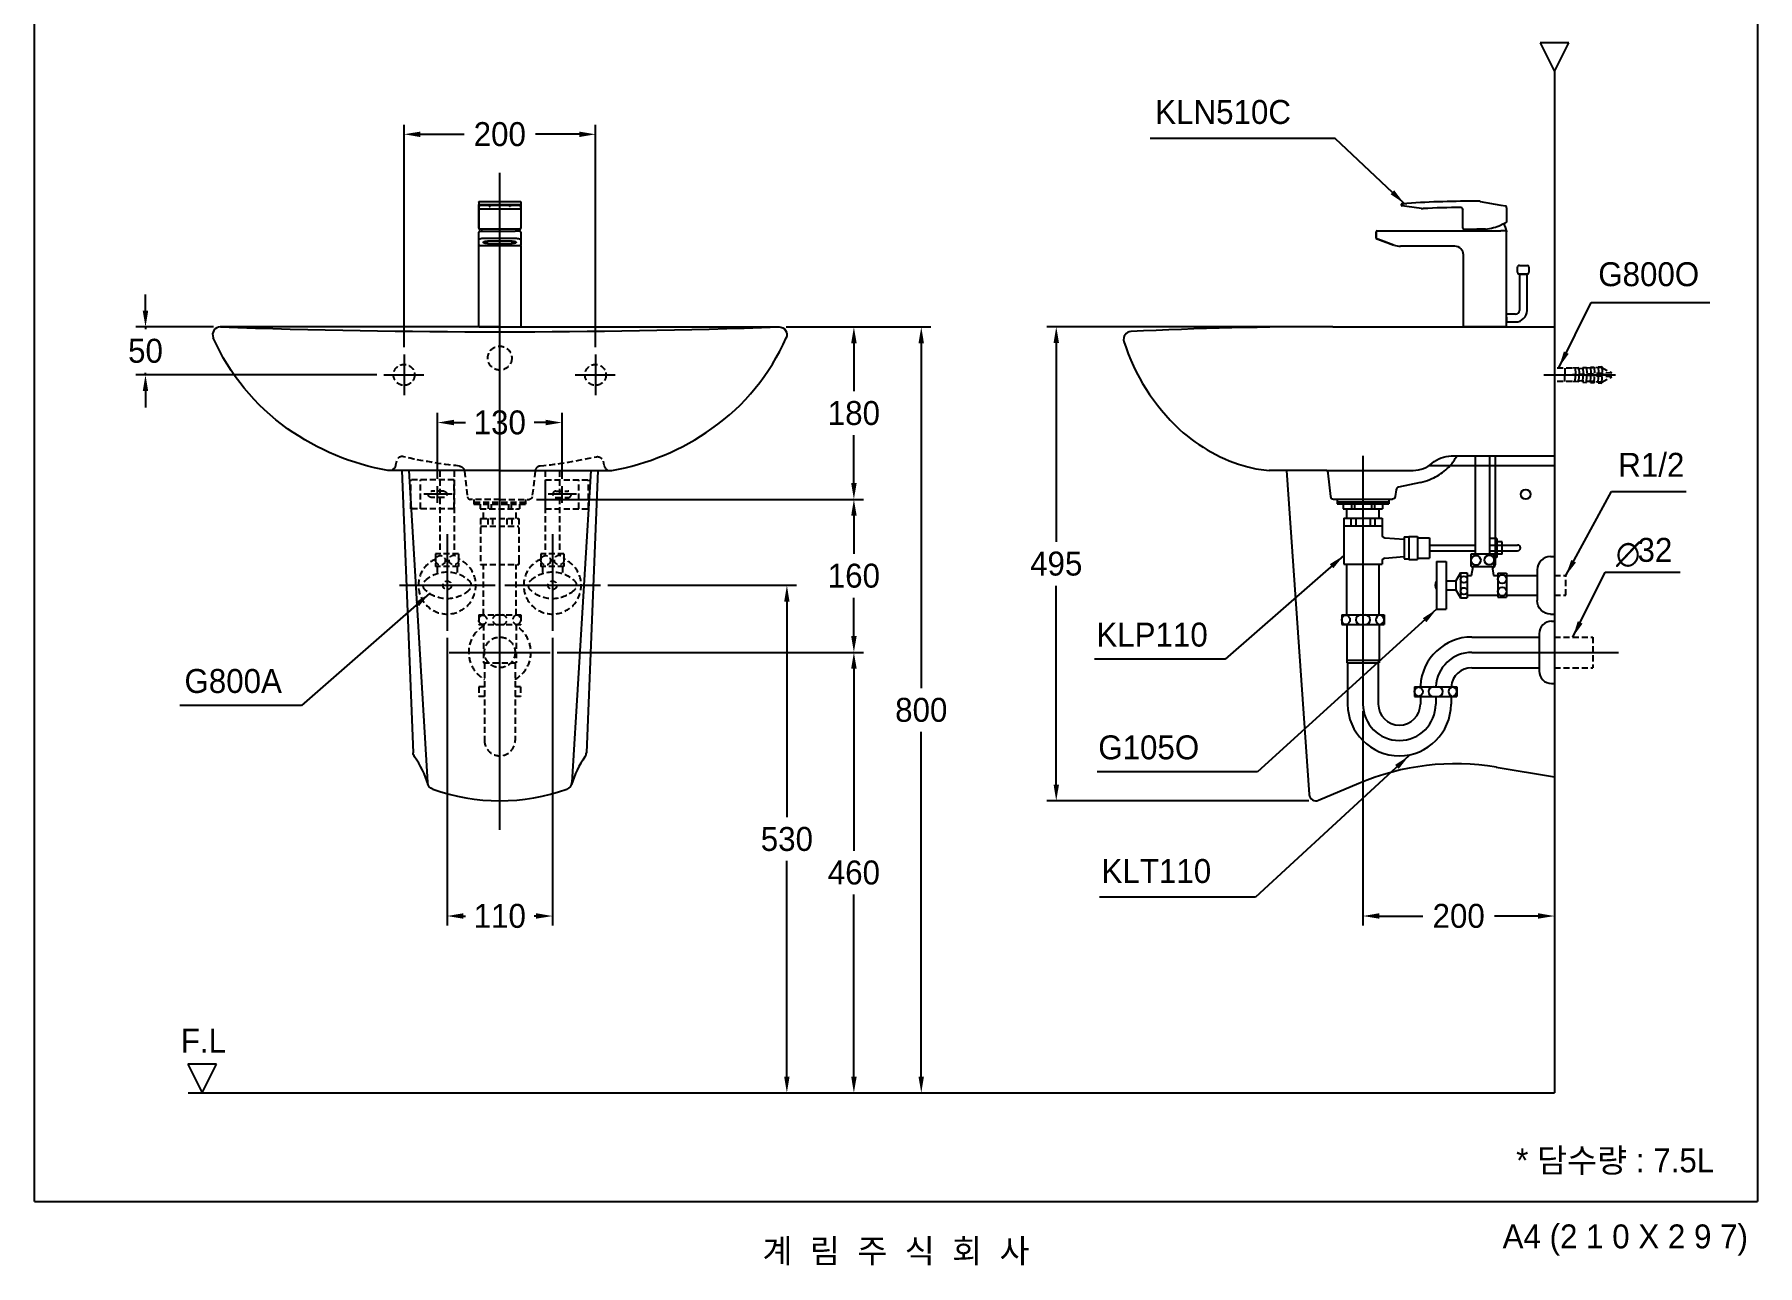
# Model space of a CAD drawing. Header units: millimetres. Extents: x 0 to 5738, y -67 to 2530.
# Drawn here: x 0 to 1800, y -67 to 1218 of the extents above; entities that cross this region are included whole.
import ezdxf
from ezdxf.enums import TextEntityAlignment as Align
from ezdxf.lldxf.tags import DXFTag

# ---------------------------------------------------------------- set-up
doc = ezdxf.new("R2010")
doc.units = ezdxf.units.MM
doc.linetypes.add('DASHED2', pattern=[9.525, 6.35, -3.175])
for name, color, linetype in [('TEXT', 7, 'Continuous'), ('내부선 및 부속', 4, 'Continuous'), ('도각라인', 7, 'Continuous'), ('외형선', 3, 'Continuous'), ('점선', 6, 'DASHED2'), ('중심선', 1, 'DASHED'), ('치수선', 7, 'Continuous')]:
    doc.layers.add(name, color=color, linetype=linetype)
doc.styles.add('____', font='')
doc.styles.add('타이틀', font='H2GTRM.TTF', dxfattribs={"height": 25})
doc.styles.get('____').set_extended_font_data('굴림')
tags = doc.linetypes.add('DASHDOT', pattern=[70, 31, -13, 13, -13]).pattern_tags.tags
tags[10:11] = [DXFTag(74, 4), DXFTag(75, 0), DXFTag(340, '0'), DXFTag(46, 0.0), DXFTag(50, 0.0), DXFTag(44, 0.0), DXFTag(45, 0.0)]
tags[8:9] = [DXFTag(74, 4), DXFTag(75, 0), DXFTag(340, '0'), DXFTag(46, 0.0), DXFTag(50, 0.0), DXFTag(44, 0.0), DXFTag(45, 0.0)]
tags[6:7] = [DXFTag(74, 4), DXFTag(75, 0), DXFTag(340, '0'), DXFTag(46, 0.0), DXFTag(50, 0.0), DXFTag(44, 0.0), DXFTag(45, 0.0)]
tags[4:5] = [DXFTag(74, 4), DXFTag(75, 0), DXFTag(340, '0'), DXFTag(46, 0.0), DXFTag(50, 0.0), DXFTag(44, 0.0), DXFTag(45, 0.0)]
tags = doc.linetypes.add('DASHED', pattern=[25.72, 12.86, -12.86]).pattern_tags.tags
tags[6:7] = [DXFTag(74, 4), DXFTag(75, 0), DXFTag(340, '0'), DXFTag(46, 0.0), DXFTag(50, 0.0), DXFTag(44, 0.0), DXFTag(45, 0.0)]
tags[4:5] = [DXFTag(74, 4), DXFTag(75, 0), DXFTag(340, '0'), DXFTag(46, 0.0), DXFTag(50, 0.0), DXFTag(44, 0.0), DXFTag(45, 0.0)]
doc.dimstyles.new('MSADIM', dxfattribs={"dimtxt": 33, "dimasz": 17, "dimexe": 10, "dimexo": 7.5, "dimgap": 10, "dimtad": 0, "dimtih": 1, "dimtoh": 1, "dimdec": 0, "dimzin": 1, "dimdsep": 46, "dimtxsty": '____', "dimcen": 11.25, "dimadec": 0, "dimazin": 0, "dimtfac": 1, "dimtdec": 0, "dimtix": 1, "dimtmove": 0, "dimatfit": 3, "dimfxl": 0, "dimtolj": 1, "dimtzin": 1, "dimarcsym": 0})

# ---------------------------------------------------------------- blocks, each defined once
blk = doc.blocks.new('*D71')
at = {"layer": '치수선', "color": 0, "linetype": 'Continuous', "lineweight": -2}
for p, q in [((386.1, 891.9), (386.1, 1124.2)), ((586.1, 891.9), (586.1, 1124.2)), ((403.1, 1114.2), (448.8, 1114.2)), ((569.1, 1114.2), (523.4, 1114.2))]:
    blk.add_line(p, q, dxfattribs=at)
at = {"layer": '치수선', "color": 0, "linetype": 'Continuous'}
for points in [[(403.1, 1117), (403.1, 1111.3), (386.1, 1114.2)], [(569.1, 1117), (569.1, 1111.3), (586.1, 1114.2)]]:
    blk.add_solid(points, dxfattribs=at)
at = {"layer": '치수선', "color": 0, "linetype": 'Continuous', "insert": (486.1, 1114.2), "char_height": 25, "attachment_point": 5, "style": '____'}
blk.add_mtext('\\A1;200', dxfattribs=at)
blk = doc.blocks.new('*D72')
at = {"layer": '치수선', "color": 0, "linetype": 'Continuous', "lineweight": -2}
for p, q in [((116, 930), (116, 947)), ((186.9, 913), (106, 913)), ((116, 913), (116, 910.8)), ((116, 863), (116, 865.2)), ((357.5, 863), (106, 863)), ((116, 846), (116, 829))]:
    blk.add_line(p, q, dxfattribs=at)
at = {"layer": '치수선', "color": 0, "linetype": 'Continuous'}
for points in [[(113.1, 930), (118.8, 930), (116, 913)], [(113.1, 846), (118.8, 846), (116, 863)]]:
    blk.add_solid(points, dxfattribs=at)
at = {"layer": '치수선', "color": 0, "linetype": 'Continuous', "insert": (116, 888), "char_height": 25, "attachment_point": 5, "style": '____'}
blk.add_mtext('\\A1;50', dxfattribs=at)
blk = doc.blocks.new('*D73')
at = {"layer": '치수선', "color": 0, "linetype": 'Continuous', "lineweight": -2}
for p, q in [((785.6, 913), (866, 913)), ((856, 896), (856, 845.9)), ((856, 750), (856, 800.2)), ((524.4, 733), (866, 733))]:
    blk.add_line(p, q, dxfattribs=at)
at = {"layer": '치수선', "color": 0, "linetype": 'Continuous'}
for points in [[(853.2, 896), (858.9, 896), (856, 913)], [(853.2, 750), (858.9, 750), (856, 733)]]:
    blk.add_solid(points, dxfattribs=at)
at = {"layer": '치수선', "color": 0, "linetype": 'Continuous', "insert": (856, 823), "char_height": 25, "attachment_point": 5, "style": '____'}
blk.add_mtext('\\A1;180', dxfattribs=at)
blk = doc.blocks.new('*D74')
at = {"layer": '치수선', "color": 0, "linetype": 'Continuous', "lineweight": -2}
for p, q in [((524.4, 733), (866, 733)), ((856, 716), (856, 676)), ((856, 590.3), (856, 630.3)), ((546.1, 573.3), (866, 573.3))]:
    blk.add_line(p, q, dxfattribs=at)
at = {"layer": '치수선', "color": 0, "linetype": 'Continuous'}
for points in [[(853.2, 716), (858.9, 716), (856, 733)], [(853.2, 590.3), (858.9, 590.3), (856, 573.3)]]:
    blk.add_solid(points, dxfattribs=at)
at = {"layer": '치수선', "color": 0, "linetype": 'Continuous', "insert": (856, 653.2), "char_height": 25, "attachment_point": 5, "style": '____'}
blk.add_mtext('\\A1;160', dxfattribs=at)
blk = doc.blocks.new('*D75')
at = {"layer": '치수선', "color": 0, "linetype": 'Continuous', "lineweight": -2}
for p, q in [((546.1, 573.3), (866, 573.3)), ((856, 556.3), (856, 366.1)), ((856, 130.3), (856, 320.4)), ((837.3, 113.3), (866, 113.3))]:
    blk.add_line(p, q, dxfattribs=at)
at = {"layer": '치수선', "color": 0, "linetype": 'Continuous'}
for points in [[(853.2, 556.3), (858.9, 556.3), (856, 573.3)], [(853.2, 130.3), (858.9, 130.3), (856, 113.3)]]:
    blk.add_solid(points, dxfattribs=at)
at = {"layer": '치수선', "color": 0, "linetype": 'Continuous', "insert": (856, 343.3), "char_height": 25, "attachment_point": 5, "style": '____'}
blk.add_mtext('\\A1;460', dxfattribs=at)
blk = doc.blocks.new('*D76')
at = {"layer": '치수선', "color": 0, "linetype": 'Continuous', "lineweight": -2}
for p, q in [((598.8, 643.3), (796, 643.3)), ((786, 626.3), (786, 401.1)), ((786, 130.3), (786, 355.5)), ((774.2, 113.3), (796, 113.3))]:
    blk.add_line(p, q, dxfattribs=at)
at = {"layer": '치수선', "color": 0, "linetype": 'Continuous'}
for points in [[(783.2, 626.3), (788.8, 626.3), (786, 643.3)], [(783.2, 130.3), (788.8, 130.3), (786, 113.3)]]:
    blk.add_solid(points, dxfattribs=at)
at = {"layer": '치수선', "color": 0, "linetype": 'Continuous', "insert": (786, 378.3), "char_height": 25, "attachment_point": 5, "style": '____'}
blk.add_mtext('\\A1;530', dxfattribs=at)
blk = doc.blocks.new('*D77')
at = {"layer": '치수선', "color": 0, "linetype": 'Continuous', "lineweight": -2}
for p, q in [((785.3, 913), (936.4, 913)), ((926.4, 896), (926.4, 536)), ((926.4, 130.3), (926.4, 490.3)), ((926.3, 113.3), (936.4, 113.3))]:
    blk.add_line(p, q, dxfattribs=at)
at = {"layer": '치수선', "color": 0, "linetype": 'Continuous'}
for points in [[(923.5, 896), (929.2, 896), (926.4, 913)], [(923.5, 130.3), (929.2, 130.3), (926.4, 113.3)]]:
    blk.add_solid(points, dxfattribs=at)
at = {"layer": '치수선', "color": 0, "linetype": 'Continuous', "insert": (926.4, 513.1), "char_height": 25, "attachment_point": 5, "style": '____'}
blk.add_mtext('\\A1;800', dxfattribs=at)
blk = doc.blocks.new('*D78')
at = {"layer": '치수선', "color": 0, "linetype": 'Continuous', "lineweight": -2}
for p, q in [((431.1, 588.4), (431.1, 288)), ((541.1, 588.4), (541.1, 288)), ((448.1, 298), (450.2, 298)), ((524.1, 298), (522, 298))]:
    blk.add_line(p, q, dxfattribs=at)
at = {"layer": '치수선', "color": 0, "linetype": 'Continuous'}
for points in [[(448.1, 300.9), (448.1, 295.2), (431.1, 298)], [(524.1, 300.9), (524.1, 295.2), (541.1, 298)]]:
    blk.add_solid(points, dxfattribs=at)
at = {"layer": '치수선', "color": 0, "linetype": 'Continuous', "insert": (486.1, 298), "char_height": 25, "attachment_point": 5, "style": '____'}
blk.add_mtext('\\A1;110', dxfattribs=at)
blk = doc.blocks.new('*D79')
at = {"layer": '치수선', "color": 0, "linetype": 'Continuous', "lineweight": -2}
for p, q in [((421.1, 754.3), (421.1, 823.2)), ((438.1, 813.2), (450.2, 813.2)), ((534.1, 813.2), (522, 813.2)), ((551.1, 754.3), (551.1, 823.2))]:
    blk.add_line(p, q, dxfattribs=at)
at = {"layer": '치수선', "color": 0, "linetype": 'Continuous'}
for points in [[(438.1, 816.1), (438.1, 810.4), (421.1, 813.2)], [(534.1, 816.1), (534.1, 810.4), (551.1, 813.2)]]:
    blk.add_solid(points, dxfattribs=at)
at = {"layer": '치수선', "color": 0, "linetype": 'Continuous', "insert": (486.1, 813.2), "char_height": 25, "attachment_point": 5, "style": '____'}
blk.add_mtext('\\A1;130', dxfattribs=at)
blk = doc.blocks.new('*D80')
at = {"layer": '치수선', "color": 0, "linetype": 'Continuous', "lineweight": -2}
for p, q in [((1348.9, 913.3), (1057.4, 913.3)), ((1067.4, 896.3), (1067.4, 688.6)), ((1067.4, 435.3), (1067.4, 642.9)), ((1331.1, 418.3), (1057.4, 418.3))]:
    blk.add_line(p, q, dxfattribs=at)
at = {"layer": '치수선', "color": 0, "linetype": 'Continuous'}
for points in [[(1064.6, 896.3), (1070.3, 896.3), (1067.4, 913.3)], [(1064.6, 435.3), (1070.3, 435.3), (1067.4, 418.3)]]:
    blk.add_solid(points, dxfattribs=at)
at = {"layer": '치수선', "color": 0, "linetype": 'Continuous', "insert": (1067.4, 665.8), "char_height": 25, "attachment_point": 5, "style": '____'}
blk.add_mtext('\\A1;495', dxfattribs=at)
blk = doc.blocks.new('*D81')
at = {"layer": '치수선', "color": 0, "linetype": 'Continuous', "lineweight": -2}
for p, q in [((1387.8, 511.8), (1387.8, 288)), ((1587.8, 306.2), (1587.8, 288)), ((1404.8, 298), (1450.5, 298)), ((1570.8, 298), (1525.1, 298))]:
    blk.add_line(p, q, dxfattribs=at)
at = {"layer": '치수선', "color": 0, "linetype": 'Continuous'}
for points in [[(1404.8, 300.9), (1404.8, 295.2), (1387.8, 298)], [(1570.8, 300.9), (1570.8, 295.2), (1587.8, 298)]]:
    blk.add_solid(points, dxfattribs=at)
at = {"layer": '치수선', "color": 0, "linetype": 'Continuous', "insert": (1487.8, 298), "char_height": 25, "attachment_point": 5, "style": '____'}
blk.add_mtext('\\A1;200', dxfattribs=at)

msp = doc.modelspace()

# ---------------------------------------------------------------- linework, layer by layer
at = {"layer": '내부선 및 부속', "linetype": 'Continuous'}
for p, q in [((465.1, 1044.1), (507.1, 1044.1)), ((1510.3, 1044.1), (1532, 1040.3)), ((464.1, 1043), (464.1, 1040.8)), ((464.1, 1043), (464.1, 1042.9)), ((464.1, 1042.9), (464.1, 1039.1)), ((464.1, 1039.5), (464.1, 1040.8)), ((464.1, 1037.5), (464.1, 1039.5)), ((464.1, 1039.1), (464.1, 1038.2)), ((464.1, 1016), (464.1, 1038.7)), ((464.1, 1038.7), (464.1, 1037.4)), ((464.1, 1037), (464.1, 1038.2)), ((464.1, 1037.4), (464.1, 1037.5)), ((464.1, 1037), (464.1, 1020.2)), ((465.1, 1036.5), (507.1, 1036.5)), ((502.1, 1040.4), (470.1, 1040.4)), ((470.1, 1040.4), (470.1, 1040.2)), ((470.1, 1040.2), (502.1, 1040.2)), ((476.1, 1039.8), (475.1, 1039.8)), ((475.1, 1039.8), (475.1, 1039.2)), ((475.1, 1039.2), (475.1, 1038.9)), ((475.1, 1038.9), (476.1, 1038.9)), ((476.1, 1038.9), (476.1, 1039.8)), ((476.1, 1039.2), (476.1, 1039.8)), ((476.1, 1038.9), (476.1, 1039.2)), ((496.1, 1039.8), (496.1, 1039.2)), ((497.1, 1039.8), (496.1, 1039.8)), ((496.1, 1039.2), (496.1, 1038.9)), ((496.1, 1039), (497.1, 1039)), ((497.1, 1038.9), (496.1, 1038.9)), ((497.1, 1039.2), (497.1, 1039.8)), ((497.1, 1039), (497.1, 1039.8)), ((497.1, 1038.9), (497.1, 1039.2)), ((497.1, 1039), (497.1, 1038.9)), ((502.1, 1040.2), (502.1, 1040.4)), ((507.1, 1036.4), (507.1, 1036.5)), ((508.1, 1043.1), (508.1, 1040.8)), ((508.1, 1040.8), (508.1, 1039.5)), ((508.1, 1039.5), (508.1, 1037.5)), ((508.1, 1038.7), (508.1, 1038.7)), ((508.1, 1038.7), (508.1, 1016)), ((508.1, 1037.4), (508.1, 1037.5)), ((1427.8, 1040.5), (1427.8, 1040.7)), ((1427.8, 1040.7), (1427.8, 1040.5)), ((1433.7, 1038.8), (1428.7, 1039.5)), ((1448.8, 1036.7), (1433.7, 1038.8)), ((1492.3, 1016.3), (1492.3, 1034.9)), ((1532, 1040.3), (1537, 1039.4)), ((1537.8, 1038.4), (1537.8, 1038.3)), ((1537.8, 1037.3), (1537.8, 1038.3)), ((1537.8, 1037.3), (1537.8, 1022.9)), ((464.1, 1020.2), (464.1, 1016)), ((464.1, 1003.9), (464.1, 1012)), ((464.1, 913), (464.1, 1012)), ((465.5, 1015), (465.1, 1015)), ((465.1, 1013), (470.1, 1013)), ((506.7, 1015), (465.5, 1015)), ((470.1, 1013), (502.1, 1013)), ((507.1, 1013), (502.1, 1013)), ((507.1, 1015), (506.7, 1015)), ((508.1, 1012), (508.1, 1003.9)), ((1401.5, 1006), (1401.5, 1012.3)), ((1401.5, 1012.3), (1401.5, 1006)), ((1402.5, 1013.3), (1407.5, 1013.3)), ((1407.5, 1013.3), (1531.8, 1013.3)), ((1493.3, 1015.3), (1506.8, 1015.3)), ((1493.8, 1015.3), (1498.2, 1015.3)), ((1508.8, 1015.3), (1506.8, 1015.3)), ((1515.8, 1015.3), (1508.8, 1015.3)), ((1536.8, 1013.3), (1531.8, 1013.3)), ((1536.8, 1013.3), (1537.8, 1013.3)), ((1537.8, 1013.3), (1537.8, 1012.3)), ((1537.8, 913.3), (1537.8, 1012.3)), ((464.1, 999.2), (464.1, 1003.9)), ((464.1, 998), (464.1, 999.2)), ((464.1, 913), (464.1, 998)), ((465.1, 998.2), (507.1, 998.2)), ((470.1, 1005.7), (502.1, 1005.7)), ((499.1, 1002.7), (473.1, 1002.7)), ((473.1, 1000), (473.1, 1002.7)), ((473.1, 1000), (499.1, 1000)), ((499.1, 1000), (499.1, 1002.7)), ((508.1, 1003.9), (508.1, 999.2)), ((508.1, 998), (508.1, 999.2)), ((508.1, 998), (508.1, 998)), ((508.1, 998), (508.1, 913)), ((1407.2, 1003.2), (1402.2, 1005)), ((1402.2, 1005), (1407.2, 1003.2)), ((1407.2, 1003.2), (1420.2, 998.5)), ((1420.2, 998.5), (1407.2, 1003.2)), ((1407.8, 1003), (1415.4, 1000.2)), ((1415.4, 1000.2), (1407.8, 1003)), ((1483.8, 997.3), (1427.1, 997.3)), ((1492.8, 913.3), (1492.8, 988.3)), ((1549.2, 970.2), (1549.2, 975.3)), ((1551.2, 977.3), (1559.3, 977.3)), ((1561.2, 975.4), (1561.2, 970.2)), ((1555.2, 968.3), (1551.1, 968.3)), ((1551.2, 968.3), (1551.2, 930.3)), ((1551.2, 968.3), (1559.2, 968.3)), ((1557.6, 968.3), (1552.9, 968.3)), ((1559.2, 968.3), (1555.2, 968.3)), ((1559.3, 968.3), (1555.2, 968.3)), ((1559.2, 930.3), (1559.2, 968.3)), ((1537.8, 945.3), (1537.8, 950.3)), ((1537.8, 923.3), (1537.8, 945.3)), ((1547.2, 926.3), (1537.8, 926.3)), ((1537.8, 923.3), (1537.8, 918.3)), ((1537.8, 918.3), (1547.2, 918.3)), ((464.6, 913), (507.6, 913)), ((1537.8, 913.3), (1492.8, 913.3)), ((1527.2, 913.3), (1530.2, 913.3)), ((1527.2, 913.3), (1533.2, 913.3)), ((1505.3, 768.3), (1505.3, 778.3)), ((1520.3, 768.3), (1520.3, 778.3)), ((1525.8, 778.3), (1525.8, 768.3)), ((391.1, 763), (410.7, 437.4)), ((581.1, 763), (561.4, 437.4)), ((1351.1, 760.3), (1354, 735.9)), ((1505.3, 676), (1505.3, 768.3)), ((1520.3, 676), (1520.3, 768.3)), ((1525.8, 768.3), (1525.8, 667.3)), ((1422.4, 743.1), (1421.6, 735.9)), ((1447.8, 750.6), (1424.8, 745.7)), ((1357, 733.3), (1418.6, 733.3)), ((1360.8, 733.3), (1360.8, 728.3)), ((1360.8, 730.3), (1414.8, 730.3)), ((1360.8, 728.3), (1414.8, 728.3)), ((1367.3, 728.3), (1367.3, 723.3)), ((1367.3, 723.3), (1408.3, 723.3)), ((1370.8, 713.3), (1370.8, 723.3)), ((1375.8, 728.3), (1375.8, 723.3)), ((1378.8, 728.3), (1378.8, 723.3)), ((1396.8, 728.3), (1396.8, 723.3)), ((1399.8, 728.3), (1399.8, 723.3)), ((1404.8, 713.3), (1404.8, 723.3)), ((1408.3, 728.3), (1408.3, 723.3)), ((1414.8, 733.3), (1414.8, 728.3)), ((1367.8, 713.3), (1367.8, 665.3)), ((1367.8, 713.3), (1407.8, 713.3)), ((1367.8, 705.3), (1407.8, 705.3)), ((1370.8, 705.3), (1404.8, 705.3)), ((1375.3, 713.3), (1375.3, 705.3)), ((1380.3, 713.3), (1380.3, 705.3)), ((1395.3, 713.3), (1395.3, 705.3)), ((1400.3, 713.3), (1400.3, 705.3)), ((1407.8, 713.3), (1407.8, 696)), ((1410.5, 693), (1430.8, 691.3)), ((1430.8, 693.8), (1430.8, 670.8)), ((1430.8, 693.8), (1435.8, 693.8)), ((1435.8, 694.3), (1435.8, 670.3)), ((1435.8, 694.3), (1444.8, 694.3)), ((1444.8, 694.3), (1444.8, 670.3)), ((1444.8, 693), (1457.3, 693)), ((1457.3, 693), (1457.3, 671.5)), ((1457.3, 685.3), (1505.3, 685.3)), ((1527.8, 692.3), (1520.3, 692.3)), ((1520.3, 685.3), (1549.3, 685.3)), ((1527.8, 692.3), (1527.8, 672.3)), ((1533.3, 688.8), (1527.8, 688.8)), ((1533.3, 675.8), (1533.3, 688.8)), ((1407.8, 668.5), (1407.8, 665.3)), ((1410.5, 671.5), (1430.8, 673.3)), ((1430.8, 670.8), (1435.8, 670.8)), ((1435.8, 670.3), (1444.8, 670.3)), ((1444.8, 671.5), (1457.3, 671.5)), ((1457.3, 679.3), (1505.3, 679.3)), ((1464.8, 668.3), (1464.8, 618.3)), ((1464.8, 668.3), (1474.8, 668.3)), ((1474.8, 668.3), (1474.8, 618.3)), ((1500.8, 676), (1524.8, 676)), ((1500.8, 663), (1500.8, 676)), ((1520.3, 679.3), (1549.3, 679.3)), ((1524.8, 663), (1524.8, 676)), ((1527.8, 672.3), (1524.8, 672.3)), ((1525.8, 672.3), (1525.8, 664.6)), ((1533.3, 675.8), (1527.8, 675.8)), ((1583.8, 673.3), (1587.8, 673.3)), ((1367.8, 665.3), (1407.8, 665.3)), ((1370.8, 612.3), (1370.8, 665.3)), ((1404.8, 612.3), (1404.8, 665.3)), ((1474.8, 648), (1484.8, 648)), ((1489.8, 656.3), (1484.8, 648)), ((1484.8, 648), (1484.8, 638.5)), ((1489.8, 656.3), (1496.8, 656.3)), ((1489.8, 656.3), (1489.8, 630.3)), ((1496.8, 656.3), (1496.8, 630.3)), ((1496.8, 653.5), (1501.3, 653.5)), ((1500.8, 663), (1524.8, 663)), ((1501.3, 653.5), (1502.8, 663)), ((1522.8, 663), (1524.3, 653.5)), ((1524.3, 653.5), (1528.8, 653.5)), ((1528.8, 655.8), (1528.8, 630.8)), ((1528.8, 655.8), (1537.8, 655.8)), ((1537.8, 655.8), (1537.8, 630.8)), ((1537.8, 653.5), (1569.8, 653.5)), ((1569.8, 659.3), (1569.8, 627.3)), ((1474.8, 638.5), (1484.8, 638.5)), ((1484.8, 638.5), (1489.8, 630.3)), ((1489.8, 630.3), (1496.8, 630.3)), ((1496.8, 633), (1528.8, 633)), ((1528.8, 630.8), (1537.8, 630.8)), ((1537.8, 633), (1569.8, 633)), ((1365.8, 612.3), (1409.8, 612.3)), ((1365.8, 612.3), (1365.8, 602.3)), ((1409.8, 612.3), (1409.8, 602.3)), ((1464.8, 618.3), (1474.8, 618.3)), ((1583.8, 613.3), (1587.8, 613.3)), ((1365.8, 602.3), (1409.8, 602.3)), ((1370.8, 602.3), (1370.8, 562.3)), ((1404.8, 602.3), (1404.8, 562.3)), ((1584.8, 605.8), (1587.8, 605.8)), ((1501.7, 589.3), (1571.8, 589.3)), ((1571.8, 592.8), (1571.8, 557.3)), ((1370.8, 565.3), (1404.8, 565.3)), ((1370.8, 562.3), (1404.8, 562.3)), ((1371.8, 562.3), (1371.8, 519.3)), ((1403.8, 562.3), (1403.8, 519.3)), ((1501.7, 557.3), (1571.8, 557.3)), ((1571.8, 557.3), (1571.8, 553.8)), ((1584.8, 540.8), (1587.8, 540.8)), ((1441.8, 537.3), (1485.8, 537.3)), ((1441.8, 537.3), (1441.8, 527.3)), ((1441.8, 527.3), (1485.8, 527.3)), ((1447.8, 537.3), (1447.8, 538.4)), ((1447.8, 527.3), (1447.8, 519.3)), ((1479.8, 527.3), (1479.8, 519.3)), ((1485.8, 537.3), (1485.8, 527.3))]:
    msp.add_line(p, q, dxfattribs=at)
at = {"layer": '내부선 및 부속', "linetype": 'Continuous', "flags": 128}
for points in [[(1350.1, 763.3, -0.100224), (1351.1, 760.3)], [(1421.6, 735.9, -0.380667), (1418.6, 733.3)], [(1370, 602.3, -0.859727), (1370, 612.2)], [(1370, 612.2, -0.859727), (1370, 602.3)], [(1583.8, 613.3, -0.414214), (1569.8, 627.3)], [(1446, 527.3, -0.859727), (1446, 537.2)], [(1446, 537.2, -0.859727), (1446, 527.3)]]:
    msp.add_lwpolyline(points, format="xyb", dxfattribs=at)
at = {"layer": '내부선 및 부속', "linetype": 'Continuous'}
for centre, radius in [((1505.8, 669.4), 5), ((1519.8, 669.7), 5), ((1493.3, 649.3), 3.5), ((1533.3, 649.8), 4.5), ((1493.3, 637.3), 3.5), ((1533.3, 636.8), 4.5)]:
    msp.add_circle(centre, radius, dxfattribs=at)
for centre, radius, start, end in [((1501.5, 44.3), 1000, 89.5936, 93.8863), ((1508.5, 1034.3), 10, 80, 89.5936), ((507.1, 1037.4), 1, 270, 0), ((1428.8, 1040.5), 1, 202.1993, 262.1993), ((1428.8, 1040.5), 1, 202.1993, 262.1993), ((1428.8, 1040.5), 1, 202.1993, 262.1993), ((1428.8, 1040.5), 1, 202.1993, 262.1993), ((1450.1, 1046.6), 10, 262.1993, 272.9349), ((1501.5, 44.3), 993.6, 90.6538, 92.9349), ((1489, 1034.7), 3.34, 2.007, 69.3544), ((465.1, 1016), 1, 180, 270), ((465.1, 1012), 1, 90, 180), ((465.1, 1012), 1, 90, 180), ((493.8, 1008), 27.6, 165.1842, 169.4357), ((479.4, 1008), 27.6, 10.5643, 14.8158), ((507.1, 1016), 1, 270, 0), ((507.1, 1012), 1, 0, 90), ((1402.5, 1012.3), 1, 90, 180), ((1402.5, 1012.3), 1, 90, 180), ((1493.3, 1016.3), 1, 180, 270), ((1525, 1008.2), 27.6, 165.1842, 169.4357), ((1510.2, 1070.8), 55.8, 275.72, 293.156), ((1510.6, 1008.2), 27.6, 10.5643, 27.3016), ((1427.1, 1017.3), 20, 250, 270), ((1427.1, 1017.3), 20, 250, 270), ((1483.8, 988.3), 9, 0, 90), ((1551.2, 975.3), 2, 90, 180), ((1559.3, 975.4), 1.92, 0, 90), ((1551.1, 970.2), 1.92, 180, 270), ((1559.3, 970.2), 1.92, 270, 0), ((1547.2, 930.3), 4, 270, 0), ((1547.2, 930.3), 12, 270, 0), ((1441.5, 801.5), 50, 318.3866, 332.348), ((1435.3, 809.3), 59.9, 292.066, 308.5601), ((1441.5, 801.5), 50, 308.5601, 318.3866), ((1425.4, 742.8), 3, 102.0519, 173.3578), ((1435.3, 809.3), 59.9, 282.0519, 292.066), ((1357, 736.3), 3, 186.8405, 270.0029), ((1410.8, 696), 3, 180, 265.0303), ((1549.3, 682.3), 3, 270, 90), ((1410.8, 668.5), 3, 94.9697, 180), ((1583.8, 659.3), 14, 90, 180), ((1522.8, 664.6), 3, 274.3938, 0), ((1471.2, 643.3), 7.84, 144.9654, 215.0346), ((1385.3, 607.3), 5, 90, 270), ((1390.3, 607.3), 5, 270, 90), ((1406.3, 607.3), 5, 98.6269, 261.3731), ((1404.8, 607.3), 5, 278.6269, 81.3731), ((1584.8, 592.8), 13, 90, 180), ((1501.7, 535.3), 54, 90, 176.6714), ((1501.7, 535.3), 22, 90, 174.7841), ((1584.8, 553.8), 13, 180, 270), ((1461.3, 532.3), 5, 90, 270), ((1466.3, 532.3), 5, 270, 90), ((1482.3, 532.3), 5, 98.6269, 261.3731), ((1480.8, 532.3), 5, 278.6269, 81.3731), ((1425.8, 519.3), 54, 180, 0), ((1425.8, 519.3), 22, 180, 0)]:
    msp.add_arc(centre, radius, start, end, dxfattribs=at)
for points, knots in [([(464.1, 1043.2), (464.1, 1043.2), (464.1, 1043.3), (464.2, 1043.5), (464.3, 1043.7), (464.5, 1043.9), (464.8, 1044), (465, 1044.1), (465.1, 1044.1)], [0, 0, 0, 0, 0.097046, 0.215477, 0.366984, 0.6013, 0.806128, 1, 1, 1, 1]), ([(507.1, 1044.1), (507.1, 1044.1), (507.2, 1044.1), (507.4, 1044), (507.7, 1043.9), (507.9, 1043.7), (508, 1043.6), (508, 1043.4), (508.1, 1043.3), (508.1, 1043.2), (508.1, 1043.1), (508.1, 1043.1)], [0, 0, 0, 0, 0.020818, 0.239105, 0.419032, 0.574027, 0.708164, 0.821662, 0.913084, 0.980269, 1, 1, 1, 1]), ([(470.1, 1040.4), (469.7, 1040.4), (469, 1040.4), (468.1, 1040.4), (467.5, 1040.4), (466.9, 1040.5), (466.2, 1040.5), (465.5, 1040.5), (465.1, 1040.6), (464.9, 1040.6), (464.8, 1040.6), (464.5, 1040.6), (464.2, 1040.7), (464.1, 1040.7), (464.1, 1040.8)], [0, 0, 0, 0, 0.142857, 0.214286, 0.285714, 0.357143, 0.428571, 0.571429, 0.642857, 0.678571, 0.696429, 0.714286, 0.857143, 1, 1, 1, 1]), ([(464.1, 1039.5), (464.1, 1039.6), (464.5, 1039.8), (466.2, 1040.1), (468.3, 1040.2), (469.6, 1040.2), (470.1, 1040.2)], [0, 0, 0, 0, 0.285714, 0.571429, 0.857143, 1, 1, 1, 1]), ([(508, 1040.7), (508, 1040.7), (507.9, 1040.7), (507.6, 1040.6), (506.8, 1040.5), (506, 1040.5), (505.3, 1040.5), (504.5, 1040.4), (503.5, 1040.4), (502.5, 1040.4), (502.1, 1040.4)], [0, 0, 0, 0, 0.022938, 0.185782, 0.348626, 0.511469, 0.592891, 0.674313, 0.837156, 1, 1, 1, 1]), ([(502.1, 1040.2), (503, 1040.2), (504.8, 1040.2), (506.9, 1040), (507.8, 1039.8), (508, 1039.7), (508, 1039.7)], [0, 0, 0, 0, 0.32589, 0.651781, 0.977671, 1, 1, 1, 1]), ([(1428.7, 1041.7), (1428.6, 1041.6), (1428.4, 1041.6), (1428.1, 1041.4), (1428, 1041.2), (1427.8, 1041), (1427.8, 1040.8), (1427.8, 1040.7)], [0, 0, 0, 0, 0.285714, 0.428571, 0.571429, 0.785714, 1, 1, 1, 1]), ([(1428.7, 1041.7), (1428.7, 1041.7), (1428.8, 1041.7), (1429.1, 1041.7), (1429.5, 1041.7), (1429.9, 1041.7), (1430.6, 1041.8), (1431.5, 1041.9), (1432.6, 1041.9), (1433.4, 1042), (1433.7, 1042)], [0, 0, 0, 0, 0.142857, 0.285714, 0.357143, 0.428571, 0.571429, 0.714286, 0.857143, 1, 1, 1, 1]), ([(1537.2, 1021.9), (1537.2, 1021.9), (1537.1, 1021.9), (1536.8, 1021.7), (1536.4, 1021.5), (1536.1, 1021.4), (1535.7, 1021.2), (1535.3, 1020.9), (1534.9, 1020.7), (1534.2, 1020.4), (1533.5, 1020.1), (1533, 1019.8), (1532.7, 1019.7), (1532.6, 1019.7)], [0, 0, 0, 0, 0.022972, 0.19686, 0.283804, 0.370748, 0.457692, 0.5229, 0.63158, 0.718524, 0.892412, 0.935884, 1, 1, 1, 1]), ([(1536.8, 1021.7), (1536.8, 1021.7), (1536.8, 1021.7), (1536.7, 1021.7), (1536.7, 1021.7), (1536.6, 1021.6), (1536.6, 1021.6), (1536.5, 1021.6), (1536.4, 1021.5), (1536.3, 1021.5), (1536.3, 1021.5), (1536.3, 1021.4), (1536.2, 1021.4), (1536.1, 1021.4), (1536.1, 1021.4), (1536, 1021.3), (1535.9, 1021.3), (1535.8, 1021.2), (1535.7, 1021.1), (1535.5, 1021.1), (1535.4, 1021), (1535.3, 1020.9), (1535.2, 1020.9), (1535.2, 1020.9), (1535.2, 1020.9), (1535.2, 1020.9)], [0, 0, 0, 0, 0.147203, 0.147203, 0.295653, 0.295653, 0.37051, 0.37051, 0.483564, 0.483564, 0.521467, 0.521467, 0.597561, 0.597561, 0.635788, 0.635788, 0.751471, 0.751471, 0.829397, 0.829397, 0.947331, 0.947331, 0.986892, 0.986892, 1, 1, 1, 1]), ([(1537.7, 1022.8), (1537.7, 1022.7), (1537.6, 1022.5), (1537.5, 1022.3), (1537.4, 1022.1), (1537.2, 1022), (1537.2, 1021.9)], [0, 0, 0, 0, 0.250001, 0.499999, 0.749998, 1, 1, 1, 1]), ([(1537.7, 1022.8), (1537.7, 1022.8), (1537.8, 1022.8), (1537.8, 1022.9), (1537.8, 1022.9)], [0, 0, 0, 0, 0.15708, 1, 1, 1, 1]), ([(464.1, 1003.9), (464.1, 1004.2), (464.5, 1004.7), (466.2, 1005.4), (468.3, 1005.7), (469.6, 1005.7), (470.1, 1005.7)], [0, 0, 0, 0, 0.285714, 0.571429, 0.857143, 1, 1, 1, 1]), ([(464.1, 998), (464.1, 998), (464.1, 998), (464.1, 997.9), (464.1, 997.8), (464.1, 997.7)], [0, 0, 0, 0, 0.003909, 0.003909, 1, 1, 1, 1]), ([(502.1, 1005.7), (503, 1005.7), (504.8, 1005.6), (506.9, 1005.1), (507.8, 1004.6), (508, 1004.3), (508, 1004.3)], [0, 0, 0, 0, 0.326484, 0.652968, 0.979452, 1, 1, 1, 1]), ([(508.1, 997.8), (508.1, 997.8), (508.1, 997.8), (508.1, 997.8), (508.1, 997.8)], [0, 0, 0, 0, 0.705199, 1, 1, 1, 1]), ([(1401.5, 1006), (1401.5, 1005.9), (1401.6, 1005.7), (1401.7, 1005.5), (1401.8, 1005.3), (1401.9, 1005.2), (1402.1, 1005.1), (1402.2, 1005)], [0, 0, 0, 0, 0.214286, 0.428571, 0.571429, 0.714286, 1, 1, 1, 1])]:
    msp.add_open_spline(points, degree=3, knots=knots, dxfattribs=at)
for points in [[(465.1, 1036.5), (464.1, 1036.5), (464.1, 1037.5)], [(508.1, 1037.5), (508.1, 1036.5), (507.1, 1036.5)], [(465.1, 998.2), (464.1, 998.2), (464.1, 999.2)], [(508.1, 999.2), (508.1, 998.2), (507.1, 998.2)]]:
    msp.add_rational_spline(points, [1, 0.707106769085, 1], degree=2, dxfattribs=at)
for points, degree in [([(507.7, 1036.6), (507.7, 1036.5), (507.6, 1036.4), (507.6, 1036.3)], 3), ([(507.6, 1036.5), (507.6, 1036.5), (507.6, 1036.4), (507.6, 1036.3)], 3), ([(508.1, 1041), (508.1, 1040.8), (508, 1040.7)], 2), ([(508.1, 1040.8), (508.1, 1040.7), (508.1, 1040.7), (508, 1040.7)], 3), ([(508, 1039.7), (508, 1039.5), (508.1, 1039.3)], 2), ([(508, 1039.7), (508.1, 1039.6), (508.1, 1039.6), (508.1, 1039.5)], 3), ([(508.1, 1041), (508.1, 1040.9), (508.1, 1040.8), (508.1, 1040.8)], 3), ([(508.1, 1039.5), (508.1, 1039.5), (508.1, 1039.4), (508.1, 1039.3)], 3), ([(1428.7, 1041.7), (1428.2, 1041.6), (1427.8, 1041.2), (1427.8, 1040.7)], 3), ([(1427.8, 1040.5), (1427.8, 1040), (1428.2, 1039.5), (1428.7, 1039.5)], 3), ([(1428.4, 1041.6), (1428.5, 1041.6), (1428.5, 1041.6), (1428.6, 1041.6)], 3), ([(1428.8, 1041.7), (1428.8, 1041.7), (1428.9, 1041.7), (1428.9, 1041.7)], 3), ([(1532, 1040.3), (1532, 1040.3), (1532, 1040.3), (1532, 1040.3)], 3), ([(1537.8, 1038.4), (1537.8, 1038.9), (1537.4, 1039.3), (1537, 1039.4)], 3), ([(1532.7, 1019.7), (1532.4, 1019.6), (1532.2, 1019.5)], 2), ([(1532.2, 1019.5), (1532.2, 1019.5), (1532.2, 1019.5), (1532.2, 1019.5)], 3), ([(508, 1004.3), (508.1, 1004.1), (508.1, 1004), (508.1, 1003.9)], 3), ([(508, 1004.3), (508, 1004), (508.1, 1003.7)], 2), ([(508.1, 1003.9), (508.1, 1003.8), (508.1, 1003.8), (508.1, 1003.7)], 3), ([(1401.5, 1006), (1401.5, 1005.6), (1401.8, 1005.2), (1402.2, 1005)], 3)]:
    msp.add_open_spline(points, degree=degree, dxfattribs=at)
for points in [[(473.1, 1000), (469.1, 1000), (469.1, 1001.4), (469.1, 1002.7), (473.1, 1002.7)], [(499.1, 1002.7), (503.1, 1002.7), (503.1, 1001.4), (503.1, 1000), (499.1, 1000)]]:
    msp.add_rational_spline(points, [1, 0.707106769085, 1, 0.707106769085, 1], degree=2, knots=[0, 0, 0, 0.5, 0.5, 1, 1, 1], dxfattribs=at)
at = {"layer": '도각라인', "color": 7}
for p, q in [((0, 0), (0, 2530)), ((1800, 2530), (1800, 0)), ((0, 0), (1800, 0))]:
    msp.add_line(p, q, dxfattribs=at)
at = {"layer": '외형선', "linetype": 'Continuous'}
for p, q in [((1602.8, 1209.7), (1572.8, 1209.7)), ((1572.8, 1209.7), (1587.8, 1179.7)), ((1587.8, 1179.7), (1602.8, 1209.7)), ((1587.8, 1179.7), (1587.8, 113.3)), ((486.1, 913), (194.1, 913)), ((486.1, 913), (778.1, 913)), ((1356.4, 913.3), (1587.8, 913.3)), ((1480.1, 778.3), (1485.8, 778.3)), ((1485.8, 778.3), (1587.8, 778.3)), ((486.1, 763), (370.4, 763)), ((383.8, 763), (395.6, 468.5)), ((486.1, 763), (601.7, 763)), ((588.4, 763), (576.6, 468.5)), ((1350.1, 763.3), (1289.7, 763.3)), ((1308.1, 763.3), (1331.6, 424.8)), ((1350.1, 763.3), (1440.4, 763.3)), ((1456.9, 768.3), (1587.8, 768.3)), ((1587.8, 768.3), (1587.8, 443.3)), ((1527.1, 453.4), (1587.8, 443.3)), ((1341.3, 418.8), (1383.5, 436.6)), ((190.1, 143.3), (160.1, 143.3)), ((160.1, 143.3), (175.1, 113.3)), ((175.1, 113.3), (190.1, 143.3)), ((160.6, 113.3), (1587.8, 113.3)), ((1297.8, 113.3), (1457.8, 113.3))]:
    msp.add_line(p, q, dxfattribs=at)
at = {"layer": '외형선', "linetype": 'Continuous', "flags": 128}
for points in [[(264.5, 806.8, -0.135827), (186.8, 901.8)], [(777.8, 913, -0.553026), (785.4, 901.8)], [(369.2, 763.1, -0.110476), (264.5, 806.8)], [(1460.2, 770.8, -0.182676), (1480.1, 778.3)], [(370.4, 763, -0.043793), (369.2, 763.1)], [(397.1, 464.2, -0.144708), (395.6, 468.5)], [(416.1, 430.3, -0.301283), (410.7, 437.4)]]:
    msp.add_lwpolyline(points, format="xyb", dxfattribs=at)
msp.add_lwpolyline([(186.8, 901.8), (186.8, 901.8)], dxfattribs=at)
at = {"layer": '외형선', "linetype": 'Continuous'}
msp.add_circle((1557.8, 738.3), 5, dxfattribs=at)
for centre, radius, start, end in [((194.1, 905), 8, 88.038, 203.813), ((486.1, 9428.9), 8520.9, 268.03801, 271.96199), ((575, 994.7), 230, 305.2471, 336.187), ((792.7, 898.6), 8, 156.1870032492771, 156.1870103723737), ((1145.8, 900.3), 8, 92.7195, 197.3388), ((1356.4, -3534.2), 4447.5, 90, 92.7195), ((1338.6, 960.5), 210, 197.3388, 227.3403), ((557.7, 1019.2), 260, 280.0301, 305.2471), ((1311.5, 931.1), 170, 227.3403, 255.0259), ((601.7, 770), 7, 270, 280.0301), ((1296, 873.1), 110, 255.0259, 266.7397), ((1440.4, 793.3), 30, 270, 311.4096), ((568.6, 468.8), 8, 324.772, 357.7079), ((315.4, 406.5), 100, 16.8465, 35.228), ((656.8, 406.5), 100, 144.772, 163.1535), ((1484.4, 196.9), 260, 80.5367, 112.8258), ((553.5, 437.8), 8, 289.4806, 356.1707), ((486.1, 628.3), 210, 250.5194, 289.4806), ((1338.6, 425.3), 7, 183.9697, 292.8258)]:
    msp.add_arc(centre, radius, start, end, dxfattribs=at)
at = {"layer": '점선'}
for p, q in [((1606.4, 870), (1587.8, 870)), ((1598.8, 870), (1598.8, 863)), ((1613.4, 870.4), (1606.4, 870)), ((1647.7, 865.2), (1606.6, 863)), ((1609.4, 870.2), (1609.8, 863.2)), ((1637.4, 870.7), (1609.5, 869.2)), ((1613.4, 870.4), (1613.8, 863.4)), ((1617.4, 870.6), (1621.4, 870.8)), ((1617.4, 870.6), (1617.8, 863.6)), ((1621.4, 870.8), (1621.8, 863.8)), ((1625.4, 871), (1629.4, 871.2)), ((1625.4, 871), (1625.8, 864)), ((1629.4, 871.2), (1629.8, 864.2)), ((1633.4, 871.4), (1637.4, 871.7)), ((1633.4, 871.4), (1633.8, 864.5)), ((1640.8, 863), (1635.7, 864.6)), ((1637.4, 871.7), (1637.7, 864.7)), ((1637.4, 870.7), (1647.7, 865.2)), ((1606.4, 856), (1587.8, 856)), ((1598.8, 856), (1598.8, 863)), ((1613.4, 855.7), (1606.4, 856)), ((1647.7, 860.9), (1606.6, 863)), ((1609.4, 855.9), (1609.8, 862.9)), ((1637.4, 855.4), (1609.5, 856.9)), ((1613.4, 855.7), (1613.8, 862.7)), ((1617.4, 855.5), (1617.8, 862.4)), ((1617.4, 855.5), (1621.4, 855.2)), ((1621.4, 855.2), (1621.8, 862.2)), ((1625.4, 855), (1625.8, 862)), ((1625.4, 855), (1629.4, 854.8)), ((1629.4, 854.8), (1629.8, 861.8)), ((1633.4, 854.6), (1633.8, 861.6)), ((1633.4, 854.6), (1637.4, 854.4)), ((1640.8, 863), (1635.7, 861.5)), ((1637.4, 854.4), (1637.7, 861.4)), ((1637.4, 855.4), (1647.7, 860.9)), ((378.2, 772.9), (377.3, 768.6)), ((423.6, 763), (423.6, 676)), ((438.6, 763), (438.6, 676)), ((449.2, 762.5), (452.3, 735.7)), ((523, 762.5), (519.9, 735.7)), ((533.6, 763), (533.6, 676)), ((548.6, 763), (548.6, 676)), ((594, 772.9), (594.9, 768.6)), ((438.3, 753.3), (393.3, 753.3)), ((393.3, 723.3), (393.3, 753.3)), ((403.3, 723.3), (403.3, 753.3)), ((427.6, 741.5), (414.6, 741.5)), ((438.3, 723.3), (438.3, 753.3)), ((533.8, 753.3), (578.8, 753.3)), ((533.8, 723.3), (533.8, 753.3)), ((544.6, 741.5), (557.6, 741.5)), ((568.8, 723.3), (568.8, 753.3)), ((578.8, 723.3), (578.8, 753.3)), ((438.3, 723.3), (393.3, 723.3)), ((427.6, 735), (414.6, 735)), ((486.1, 733), (455.3, 733)), ((486.1, 733), (455.3, 733)), ((486.1, 733), (455.3, 733)), ((459.1, 733), (459.1, 728)), ((459.1, 730), (513.1, 730)), ((459.1, 728), (513.1, 728)), ((465.6, 728), (465.6, 723)), ((465.6, 723), (506.6, 723)), ((469.1, 713), (469.1, 723)), ((474.1, 728), (474.1, 723)), ((477.1, 728), (477.1, 723)), ((486.1, 733), (516.9, 733)), ((486.1, 733), (516.9, 733)), ((486.1, 733), (516.9, 733)), ((495.1, 728), (495.1, 723)), ((498.1, 728), (498.1, 723)), ((503.1, 713), (503.1, 723)), ((506.6, 728), (506.6, 723)), ((513.1, 733), (513.1, 728)), ((533.8, 723.3), (578.8, 723.3)), ((544.6, 735), (557.6, 735)), ((466.1, 713), (466.1, 665)), ((466.1, 713), (506.1, 713)), ((466.1, 705), (506.1, 705)), ((473.6, 713), (473.6, 705)), ((478.6, 713), (478.6, 705)), ((493.6, 713), (493.6, 705)), ((498.6, 713), (498.6, 705)), ((506.1, 713), (506.1, 668.3)), ((419.1, 676), (419.1, 663)), ((443.1, 676), (419.1, 676)), ((443.1, 676), (443.1, 663)), ((506.1, 668.3), (506.1, 665)), ((529.1, 676), (529.1, 663)), ((553.1, 676), (529.1, 676)), ((553.1, 676), (553.1, 663)), ((443.1, 663), (419.1, 663)), ((420.6, 663), (420.6, 655.6)), ((441.6, 663), (441.6, 655.6)), ((466.1, 665), (506.1, 665)), ((469.1, 612.3), (469.1, 665)), ((503.1, 612.3), (503.1, 665)), ((553.1, 663), (529.1, 663)), ((530.6, 663), (530.6, 655.6)), ((551.6, 663), (551.6, 655.6)), ((1587.8, 653.5), (1599.8, 653.5)), ((1599.8, 633), (1599.8, 653.5)), ((1587.8, 633), (1599.8, 633)), ((464.1, 612.3), (508.1, 612.3)), ((464.1, 612.3), (464.1, 602.3)), ((508.1, 612.3), (508.1, 602.3)), ((464.1, 602.3), (508.1, 602.3)), ((469.1, 602.3), (469.1, 562.3)), ((503.1, 602.3), (503.1, 562.3)), ((1587.8, 589.3), (1627.8, 589.3)), ((1627.8, 589.3), (1627.8, 557.3)), ((469.1, 562.3), (503.1, 562.3)), ((470.1, 562.3), (470.1, 481.3)), ((502.1, 562.3), (502.1, 481.3)), ((1587.8, 557.3), (1627.8, 557.3)), ((464.3, 537.3), (464.3, 527.3)), ((470.1, 537.3), (464.3, 537.3)), ((470.1, 527.3), (464.3, 527.3)), ((507.8, 537.3), (502.1, 537.3)), ((507.8, 527.3), (502.1, 527.3)), ((507.8, 537.3), (507.8, 527.3))]:
    msp.add_line(p, q, dxfattribs=at)
at = {"layer": '점선', "flags": 128}
for points in [[(443.9, 767.8, -0.029023), (385.4, 777.5)], [(586.8, 777.5, -0.416951), (594, 772.9)], [(377.3, 768.6, -0.35323), (370.4, 763)], [(443.9, 767.8, -0.328654), (449.1, 763)], [(449.1, 763, -0.020248), (449.2, 762.5)], [(414.6, 735, -1), (414.6, 741.5)], [(427.6, 741.5, -1), (427.6, 735)], [(519.9, 735.7, -0.381264), (516.9, 733)], [(519.9, 735.7, -0.381264), (516.9, 733)], [(408.4, 638.1, -0.44), (408.4, 648.4)], [(408.4, 648.4, -0.388889), (453.8, 648.4)], [(453.8, 648.4, -0.44), (453.8, 638.1)], [(518.4, 638.1, -0.44), (518.4, 648.4)], [(518.4, 648.4, -0.388889), (563.8, 648.4)], [(563.8, 648.4, -0.44), (563.8, 638.1)], [(453.8, 638.1, -0.388889), (408.4, 638.1)], [(563.8, 638.1, -0.388889), (518.4, 638.1)], [(468.3, 602.3, -0.859727), (468.3, 612.2)], [(468.3, 612.2, -0.859727), (468.3, 602.3)]]:
    msp.add_lwpolyline(points, format="xyb", dxfattribs=at)
at = {"layer": '점선'}
for centre, radius in [((486.1, 880.5), 12.5), ((386.1, 863), 11), ((586.1, 863), 11), ((424.1, 669.4), 5), ((438.1, 669.7), 5), ((534.1, 669.4), 5), ((548.1, 669.7), 5), ((431.1, 643.3), 4.5), ((541.1, 643.3), 4.5), ((486.1, 573.3), 16)]:
    msp.add_circle(centre, radius, dxfattribs=at)
for centre, radius, start, end in [((384.1, 771.7), 6, 77.2832, 167.8181), ((474.3, 1276), 511, 276.0671, 282.7168), ((528.9, 761.9), 6, 96.0671, 168.8404), ((528.9, 761.9), 6, 168.8404, 173.4802), ((601.7, 770), 7, 192.1811, 270), ((544.6, 738.3), 3.25, 90, 270), ((557.6, 738.3), 3.25, 270, 90), ((455.3, 736), 3, 186.5198, 270), ((455.3, 736), 3, 186.5198, 270), ((431.1, 643.3), 30, 113.5781, 66.4218), ((541.1, 643.3), 30, 113.5781, 66.4218), ((483.6, 607.3), 5, 90, 270), ((488.6, 607.3), 5, 270, 90), ((504.6, 607.3), 5, 98.6269, 261.3731), ((503.1, 607.3), 5, 278.6269, 81.3731), ((486.1, 573.3), 32.5, 121.5389, 240.5076), ((486.1, 573.3), 32.5, 299.4924, 58.4611), ((486.1, 481.3), 16, 180, 0)]:
    msp.add_arc(centre, radius, start, end, dxfattribs=at)
at = {"layer": '중심선', "linetype": 'DASHDOT'}
for p, q in [((486.1, 388), (486.1, 1074.1)), ((386.1, 884.4), (386.1, 841.9)), ((586.1, 884.4), (586.1, 841.9)), ((365, 863), (406.8, 863)), ((565, 863), (606.8, 863)), ((1576.9, 863), (1651.5, 863)), ((1387.8, 778.3), (1387.8, 519.3)), ((436.3, 738.3), (406.6, 738.3)), ((421.1, 729.5), (421.1, 746.8)), ((566.3, 738.3), (536.6, 738.3)), ((551.1, 729.5), (551.1, 746.8)), ((431.1, 696.7), (431.1, 595.9)), ((541.1, 696.7), (541.1, 595.9)), ((381.3, 643.3), (481.3, 643.3)), ((491.3, 643.3), (591.3, 643.3)), ((433.2, 573.3), (538.6, 573.3)), ((1501.7, 573.3), (1654.8, 573.3)), ((1463.8, 527.3), (1463.8, 519.3))]:
    msp.add_line(p, q, dxfattribs=at)
for centre, start, end in [((1501.7, 535.3), 90, 176.6714), ((1425.8, 519.3), 180, 0)]:
    msp.add_arc(centre, 38, start, end, dxfattribs=at)

# ---------------------------------------------------------------- texts
at = {"layer": 'TEXT', "style": '타이틀'}
msp.add_text('F.L', height=25, dxfattribs=at).set_placement((176.5, 167.9), align=Align.MIDDLE)
for s, p in [('* 담수량 : 7.5L', (1651.3, 42.9)), ('계  림  주  식  회  사', (900, -51.7))]:
    msp.add_text(s, height=25, dxfattribs=at).set_placement(p, align=Align.MIDDLE_CENTER)
msp.add_text('A4 (2 1 0 X 2 9 7)', height=25, dxfattribs=at).set_placement((1790, -36.5), align=Align.MIDDLE_RIGHT)
at = {"layer": 'TEXT', "char_height": 25, "width": 380.447, "attachment_point": 1, "line_spacing_factor": 0.963855, "style": '타이틀'}
for s, insert in [('\\A1;KLN510C', (1170.8, 1150)), ('\\A1;G800O', (1633.6, 980.6)), ('\\A1;KLP110', (1109.3, 604.3)), ('\\A1;G800A', (156.7, 555.9)), ('\\A1;G105O', (1111.3, 486.6)), ('\\A1;KLT110', (1114.7, 357.5))]:
    msp.add_mtext(s, dxfattribs=dict(at, insert=insert))
at = {"layer": '치수선'}
for s, style, p in [('∅', '____', (1652.1, 663.9)), ('32', '타이틀', (1674.6, 667.8))]:
    msp.add_text(s, height=25, dxfattribs=dict(at, style=style)).set_placement(p)
at = {"layer": '치수선', "linetype": 'Continuous', "insert": (1654.5, 781.6), "char_height": 25, "width": 380.447, "attachment_point": 1, "line_spacing_factor": 0.963855, "style": '타이틀'}
msp.add_mtext('\\A1;R1/2', dxfattribs=at)

# ---------------------------------------------------------------- dimensions: what is measured, and where the dimension line sits
at = {"layer": '치수선', "linetype": 'Continuous'}
for base, p1, p2, picture, middle in [((586.1, 1114.2), (386.1, 884.4), (586.1, 884.4), '*D71', (486.1, 1114.2)), ((551.1, 813.2), (421.1, 746.8), (551.1, 746.8), '*D79', (486.1, 813.2)), ((541.1, 298), (431.1, 595.9), (541.1, 595.9), '*D78', (486.1, 298))]:
    dim = msp.add_linear_dim(base=base, p1=p1, p2=p2, dimstyle='MSADIM', override={"dimtxt": 25}, dxfattribs=at)
    dim.commit()
    dim.dimension.update_dxf_attribs({"geometry": picture, "text_midpoint": middle, "dimtype": 160})
for base, p1, p2, picture, middle in [((116, 913), (365, 863), (194.4, 913), '*D72', (116, 888)), ((926.4, 113.3), (777.8, 913), (918.8, 113.3), '*D77', (926.4, 513.1)), ((1067.4, 418.3), (1356.4, 913.3), (1338.6, 418.3), '*D80', (1067.4, 665.8)), ((786, 113.3), (591.3, 643.3), (766.7, 113.3), '*D76', (786, 378.3))]:
    dim = msp.add_linear_dim(base=base, p1=p1, p2=p2, angle=90, dimstyle='MSADIM', override={"dimtxt": 25}, dxfattribs=at)
    dim.commit()
    dim.dimension.update_dxf_attribs({"geometry": picture, "text_midpoint": middle, "dimtype": 160})
for base, p1, p2, picture, middle in [((856, 733), (778.1, 913), (516.9, 733), '*D73', (856, 823)), ((856, 573.3), (516.9, 733), (538.6, 573.3), '*D74', (856, 653.2)), ((856, 113.3), (538.6, 573.3), (829.8, 113.3), '*D75', (856, 343.3))]:
    dim = msp.add_linear_dim(base=base, p1=p1, p2=p2, angle=90, dimstyle='MSADIM', override={"dimtxt": 25}, dxfattribs=at)
    dim.commit()
    dim.dimension.update_dxf_attribs({"geometry": picture, "text_midpoint": middle})
dim = msp.add_linear_dim(base=(1587.8, 298), p1=(1387.8, 519.3), p2=(1587.8, 313.7), dimstyle='MSADIM', override={"dimtxt": 25}, dxfattribs=at)
dim.commit()
dim.dimension.update_dxf_attribs({"geometry": '*D81', "text_midpoint": (1487.8, 298)})

# ---------------------------------------------------------------- leaders
for points in [[(1430.9, 1042), (1358.9, 1109.8), (1165.5, 1109.8)], [(1592.6, 871), (1626.3, 938.6), (1750.1, 938.6)], [(1599.7, 653.5), (1647.5, 741.1), (1725.5, 741.1)], [(1367.8, 674.4), (1244, 566.3), (1107.5, 566.3)], [(1607.1, 589.3), (1640.8, 656.9), (1719.1, 656.9)], [(412.6, 634.7), (278.9, 517.9), (151.9, 517.9)], [(1464.8, 618.3), (1277.6, 448.7), (1110.3, 448.6)], [(1435.8, 465.2), (1275.4, 317.8), (1112.5, 317.8)]]:
    msp.add_leader(points, dimstyle='MSADIM', override={"dimtxt": 25}, dxfattribs=at)

doc.saveas('drawing.dxf')
